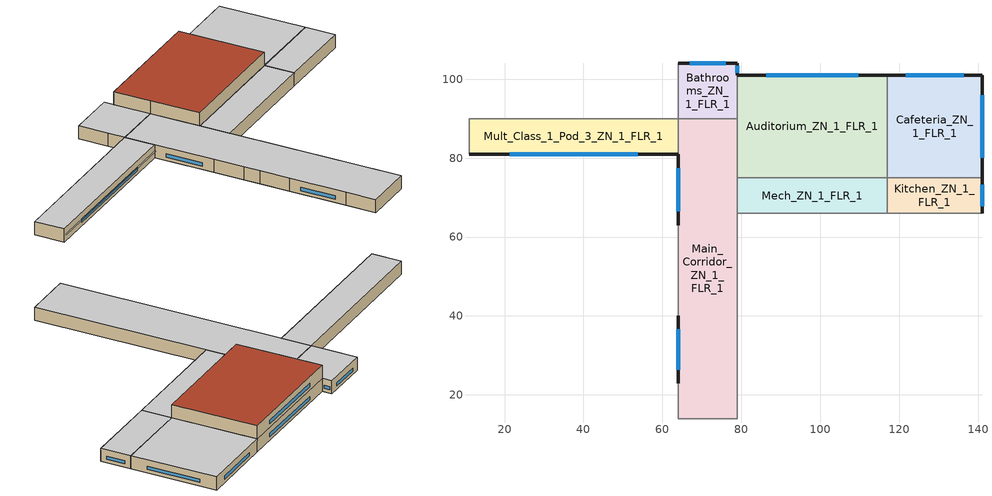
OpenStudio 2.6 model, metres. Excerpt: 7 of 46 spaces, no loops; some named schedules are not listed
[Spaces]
Kitchen_ZN_1_FLR_1
 floor ground: 141,75 141,66 117,66 117,75 z0
 wall outside (BTAP-Ext-Wall-Mass:U-0.315-:{ "cond"=>0.06}): 141,66 141,75 z0:4
 wall to Cafeteria_ZN_1_FLR_1: 141,75 117,75 z0:4
 wall to Aux_Gym_ZN_1_FLR_1: 117,66 141,66 z0:4
 wall to Mech_ZN_1_FLR_1: 117,75 117,66 z0:4
 window (BTAP-Ext-DaylightDiffuser:U=0.210 SHGC=0.600-:{ "cond"=>0.7}): 141,67.76 141,73.24 z1.07:2.06
 ceiling to LIBRARY_MEDIA_CENTER_ZN_1_FLR_2: 141,66 141,75 117,75 117,66 z4
Auditorium_ZN_1_FLR_1
 floor ground: 117,101 117,75 79,75 79,101 z0
 wall outside (BTAP-Ext-Wall-Mass:U-0.315-:{ "cond"=>0.06}): 117,101 79,101 z4:8; 117,101 79,101 z0:4
 wall to LIBRARY_MEDIA_CENTER_ZN_1_FLR_2: 117,75 117,101 z4:8
 wall to Main_Corridor_ZN_1_FLR_1: 79,90 79,75 z0:4
 wall to Cafeteria_ZN_1_FLR_1: 117,75 117,101 z0:4
 wall to Bathrooms_ZN_1_FLR_2: 79,101 79,90 z4:8
 wall to Bathrooms_ZN_1_FLR_1: 79,101 79,90 z0:4
 wall to Main_Corridor_ZN_1_FLR_2: 79,90 79,75 z4:8
 wall to Mech_ZN_1_FLR_2: 79,75 117,75 z4:8
 wall to Mech_ZN_1_FLR_1: 79,75 117,75 z0:4
 window (BTAP-Ext-DaylightDiffuser:U=0.210 SHGC=0.600-:{ "cond"=>0.7}): 109.62,101 86.38,101 z1.07:2.05; 109.62,101 86.38,101 z5.07:6.05
 roof outside (BTAP-Ext-Roof-Metal:U-0.193-:{ "cond"=>0.057}): 117,75 117,101 79,101 79,75 z8
Cafeteria_ZN_1_FLR_1
 floor ground: 141,101 141,75 117,75 117,101 z0
 wall outside (BTAP-Ext-Wall-Mass:U-0.315-:{ "cond"=>0.06}): 141,75 141,101 117,101 z0:4
 window (BTAP-Ext-DaylightDiffuser:U=0.210 SHGC=0.600-:{ "cond"=>0.7}): 141,80.05 141,95.95 / 136.33,101 121.67,101 z1.07:2.05
 ceiling to LIBRARY_MEDIA_CENTER_ZN_1_FLR_2: 141,75 141,101 117,101 117,75 z4
Main_Corridor_ZN_1_FLR_1
 floor ground: 79,90 79,14 64,14 64,90 z0
 wall outside (BTAP-Ext-Wall-Mass:U-0.315-:{ "cond"=>0.06}): 64,81 64,63 / 64,40 64,23 z0:4
 wall to Mult_Class_2_Pod_1_ZN_1_FLR_1: 64,23 64,14 z0:4
 wall to Mult_Class_2_Pod_2_ZN_1_FLR_1: 64,63 64,54 z0:4
 wall to Lobby_ZN_1_FLR_1: 64,14 79,14 z0:4
 wall to Mult_Class_1_Pod_3_ZN_1_FLR_1: 64,90 64,81 z0:4
 wall to Mech_ZN_1_FLR_1: 79,66 79,75 z0:4
 wall to Mult_Class_1_Pod_2_ZN_1_FLR_1: 64,49 64,40 z0:4
 wall to Gym_ZN_1_FLR_1: 79,14 79,66 z0:4
 wall to Corridor_Pod_2_ZN_1_FLR_1: 64,54 64,49 z0:4
 wall to Bathrooms_ZN_1_FLR_1: 79,90 64,90 z0:4
 window (BTAP-Ext-DaylightDiffuser:U=0.210 SHGC=0.600-:{ "cond"=>0.7}): 64,36.69 64,26.31 / 64,77.5 64,66.5 z1.07:2.06
 ceiling to Main_Corridor_ZN_1_FLR_2: 79,14 79,90 64,90 64,14 z4
Bathrooms_ZN_1_FLR_1
 floor ground: 79,104 79,90 64,90 64,104 z0
 wall outside (BTAP-Ext-Wall-Mass:U-0.315-:{ "cond"=>0.06}): 79,101 79,104 64,104 z0:4
 wall to Corridor_Pod_3_ZN_1_FLR_1: 64,95 64,90 z0:4
 wall to Mult_Class_2_Pod_3_ZN_1_FLR_1: 64,104 64,95 z0:4
 window (BTAP-Ext-DaylightDiffuser:U=0.210 SHGC=0.600-:{ "cond"=>0.7}): 79,101.6 79,103.4 z1.08:2.07; 76.08,104 66.92,104 z1.07:2.06
 ceiling to Bathrooms_ZN_1_FLR_2: 79,90 79,104 64,104 64,90 z4
Mult_Class_1_Pod_3_ZN_1_FLR_1
 floor ground: 64,90 64,81 11,81 11,90 z0
 wall outside (BTAP-Ext-Wall-Mass:U-0.315-:{ "cond"=>0.06}): 11,81 64,81 z0:4
 wall to Corridor_Pod_3_ZN_1_FLR_1: 64,90 11,90 z0:4
 wall to Corner_Class_1_Pod_3_ZN_1_FLR_1: 11,90 11,81 z0:4
 window (BTAP-Ext-DaylightDiffuser:U=0.210 SHGC=0.600-:{ "cond"=>0.7}): 21.29,81 53.71,81 z1.07:2.05
 ceiling to Mult_Class_1_Pod_3_ZN_1_FLR_2: 64,81 64,90 11,90 11,81 z4
Mech_ZN_1_FLR_1
 floor ground: 117,75 117,66 79,66 79,75 z0
 wall to Gym_ZN_1_FLR_1: 79,66 117,66 z0:4
 ceiling to Mech_ZN_1_FLR_2: 117,66 117,75 79,75 79,66 z4
shading: 63.97,81 11.03,81 11.03,80.44 63.97,80.44 z2.36
[Site]
Victoria Intl AP: Latitude {deg}=48.647; Longitude {deg}=-123.426; Time Zone {hr}=-8; Elevation {m}=19.5; Terrain=City
[Building]
SecondarySchool-CAN_BC_Victoria.Intl.AP.717990_CWEC2016.epw created: 2019-08-07 21:14:20 +0000: North Axis {deg}=0; Default Construction Set=BTAP-Mass at hdd = 2850.0; Standards Number of Stories=2; Standards Number of Above Ground Stories=2; Standards Building Type=NECB2017_SecondarySchool
[ClimateZones]
Climate Zone Institution Name 1=ASHRAE; Climate Zone Document Name 1=ANSI/ASHRAE Standard 169; Climate Zone Document Year 1=2006; Climate Zone Institution Name 2=CEC; Climate Zone Document Name 2=California Climate Zone Descriptions; Climate Zone Document Year 2=1995
[Site:WaterMainsTemperature]
Calculation Method=Correlation; Annual Average Outdoor Air Temperature {C}=10.0917; Maximum Difference In Monthly Average Outdoor Air Temperatures {deltaC}=12.6
[Site:GroundTemperature:BuildingSurface]
19.527, 19.502, 19.536, 19.598, 20.002, 21.64, 22.225, 22.375, 21.449, 20.121, 19.802, 19.633
[SizingPeriod:DesignDay] Barometric Pressure {Pa}=101091; Sky Clearness=0; Rain Indicator=0; Snow Indicator=0; Day of Month=21; Daylight Saving Time Indicator=0; Humidity Indicating Type=Wetbulb; Dry-Bulb Temperature Range Modifier Type=DefaultMultipliers
Name | Maximum Dry-Bulb Temperature {C} | Daily Dry-Bulb Temperature Range {deltaC} | Humidity Indicating Conditions at Maximum Dry-Bulb | Wind Speed {m/s} | Wind Direction {deg} | Month | Day Type | Solar Model Indicator | ASHRAE Taub | ASHRAE Taud
Victoria Intl AP Ann Clg .4% Condns DB=>MWB | 26.7 | 10.1 | 17.7 | 2.8 | 120 | 7 | SummerDesignDay | ASHRAETau | 0.349 | 2.532
Victoria Intl AP Ann Htg 99.6% Condns DB | -4 | 0 | -4 | 3.8 | 250 | 12 | WinterDesignDay | ASHRAEClearSky
[Material:NoMass] Roughness=Smooth; Thermal Absorptance=0.9; Solar Absorptance=0.7
Name | Thermal Resistance {m2-K/W} | Visible Absorptance
Typical Carpet Pad | 0.21648 | 0.8
Typical Insulation 1 | 4.14482 | 0.7
Typical Insulation 2 | 2.90366 | 0.7
Typical Insulation 3 | 5.18133 | 0.7
Typical Carpet Pad 2 | 1.25503 | 0.8
Typical Carpet Pad 3 | 1.69459 | 0.8
Typical Insulation 4 | 0.476173 | 0.7
Typical Insulation 5 | 0.47619 | 0.7
Typical Insulation 6 R-93.1 | 16.3957 | 0.7
Typical Insulation 6 R-99.97 | 17.6056 | 0.7
[Material]
Name | Roughness | Thickness {m} | Conductivity {W/m-K} | Density {kg/m3} | Specific Heat {J/kg-K} | Thermal Absorptance | Solar Absorptance | Visible Absorptance
100mm Normalweight concrete floor | MediumSmooth | 0.1016 | 2.31 | 2322 | 832
G01 13mm gypsum board | Smooth | 0.0127 | 0.16 | 800 | 1090 | 0.9 | 0.7 | 0.5
G05 25mm wood | MediumSmooth | 0.0254 | 0.15 | 608 | 1630 | 0.9 | 0.5 | 0.5
4 in. Normalweight Concrete Floor | MediumRough | 0.1016 | 2.31 | 2322 | 832 | 0.9 | 0.7 | 0.7
1IN Stucco; 1IN Stucco 1 | Smooth | 0.0253 | 0.6918 | 1858 | 837 | 0.9 | 0.7 | 0.92
8IN CONCRETE HW RefBldg; 8IN CONCRETE HW RefBldg 1 | Rough | 0.2032 | 1.311 | 2240 | 836.8 | 0.9 | 0.7 | 0.7
1/2IN Gypsum; 1/2IN Gypsum 1 | Smooth | 0.0127 | 0.16 | 784.9 | 830 | 0.9 | 0.4 | 0.4
Metal Roof Surface; F08 Metal surface; Metal Roof Surface 1 | Smooth | 0.0008 | 45.28 | 7824 | 500 | 0.9 | 0.7 | 0.7
6 in. Normalweight Concrete Floor | MediumRough | 0.1524 | 2.31 | 2322 | 832 | 0.9 | 0.7 | 0.7
[Construction]
BTAP-Int-Floor: 100mm Normalweight concrete floor, Typical Carpet Pad
BTAP-Int-Wall: G01 13mm gypsum board, G01 13mm gypsum board
BTAP-Int-Ceiling: Typical Carpet Pad, 100mm Normalweight concrete floor
BTAP-Ext-DaylightDiffuser: SimpleGlazing
BTAP-Int-Door: G05 25mm wood
BTAP-Ext-Floor-Mass:U-0.227: Typical Insulation 1, 4 in. Normalweight Concrete Floor, Typical Carpet Pad
BTAP-Ext-Wall-Mass:U-0.315: 1IN Stucco, 8IN CONCRETE HW RefBldg, Typical Insulation 2, 1/2IN Gypsum
BTAP-Ext-Roof-Metal:U-0.193: Metal Roof Surface, Typical Insulation 3
BTAP-Grnd-Floor-Mass:U-0.757: 6 in. Normalweight Concrete Floor, Typical Carpet Pad 2
BTAP-Grnd-Roof-Mass:U-0.568: 6 in. Normalweight Concrete Floor, Typical Carpet Pad 3
BTAP-Ext-Door:U-2.1: F08 Metal surface, Typical Insulation 4
BTAP-Ext-OverHeadDoor:U-2.1: Typical Insulation 5
BTAP-Ext-DaylightDiffuser:U=0.210 SHGC=0.600: SimpleGlazing:U=0.210 SHGC=0.600
BTAP-Ext-Wall-Mass:U-0.315-:{ "cond"=>0.06}: 1IN Stucco 1, 8IN CONCRETE HW RefBldg 1, Typical Insulation 6 R-93.1, 1/2IN Gypsum 1
BTAP-Ext-Roof-Metal:U-0.193-:{ "cond"=>0.057}: Metal Roof Surface 1, Typical Insulation 6 R-99.97
BTAP-Ext-DaylightDiffuser:U=0.210 SHGC=0.600-:{ "cond"=>0.7}: SimpleGlazing:U=0.210 SHGC=0.600 1 U-0.12
[DefaultConstructionSet]
BTAP-Mass at hdd = 2850.0: Default Exterior Surface Constructions=BTAP-Mass at hdd = 2850.0; Default Interior Surface Constructions=Default Surface Constructions 2; Default Ground Contact Surface Constructions=BTAP-Mass at hdd = 2850.0 1; Default Exterior SubSurface Constructions=BTAP-Mass at hdd = 2850.0; Default Interior SubSurface Constructions=Default Sub Surface Constructions 2; Interior Partition Construction=BTAP-Int-Door
[DefaultSurfaceConstructions]
Name | Floor Construction | Wall Construction | Roof Ceiling Construction
Default Surface Constructions 2 | BTAP-Int-Floor | BTAP-Int-Wall | BTAP-Int-Ceiling
BTAP-Mass at hdd = 2850.0 | BTAP-Ext-Floor-Mass:U-0.227 | BTAP-Ext-Wall-Mass:U-0.315 | BTAP-Ext-Roof-Metal:U-0.193
BTAP-Mass at hdd = 2850.0 1 | BTAP-Grnd-Floor-Mass:U-0.757 | BTAP-Grnd-Roof-Mass:U-0.568 | BTAP-Grnd-Roof-Mass:U-0.568
[DefaultSubSurfaceConstructions]
Name | Fixed Window Construction | Operable Window Construction | Door Construction | Glass Door Construction | Overhead Door Construction | Skylight Construction | Tubular Daylight Dome Construction | Tubular Daylight Diffuser Construction
Default Sub Surface Constructions 2 | BTAP-Ext-DaylightDiffuser | BTAP-Ext-DaylightDiffuser | BTAP-Int-Door
BTAP-Mass at hdd = 2850.0 | BTAP-Ext-DaylightDiffuser:U=0.210 SHGC=0.600 | BTAP-Ext-DaylightDiffuser:U=0.210 SHGC=0.600 | BTAP-Ext-Door:U-2.1 | BTAP-Ext-DaylightDiffuser:U=0.210 SHGC=0.600 | BTAP-Ext-OverHeadDoor:U-2.1 | BTAP-Ext-DaylightDiffuser:U=0.210 SHGC=0.600 | BTAP-Ext-DaylightDiffuser:U=0.210 SHGC=0.600 | BTAP-Ext-DaylightDiffuser:U=0.210 SHGC=0.600
[WindowMaterial:SimpleGlazingSystem] U-Factor {W/m2-K}=1; Solar Heat Gain Coefficient=0.6; Visible Transmittance=0.21
SimpleGlazing; SimpleGlazing:U=0.210 SHGC=0.600; SimpleGlazing:U=0.210 SHGC=0.600 1 U-0.12
[Space] Building Story=Building Story 1; Part of Total Floor Area=Yes
Name | Space Type | Thermal Zone
Kitchen_ZN_1_FLR_1 | Space Function Food preparation area | ALL_ST=Food preparation area_FL=Building Story 1_SCH=B
Auditorium_ZN_1_FLR_1 | Space Function Audience seating area permanent - auditorium | ALL_ST=Audience seating area permanent - auditorium_FL=Building Story 1_SCH=C
Cafeteria_ZN_1_FLR_1 | Space Function Conference/Meeting/Multi-purpose room | ALL_ST=Conference/Meeting/Multi-purpose room_FL=Building Story 1_SCH=C
Mult_Class_1_Pod_3_ZN_1_FLR_1 | Space Function Classroom/Lecture hall/Training room other | ALL_ST=Classroom/Lecture hall/Training room other_FL=Building Story 1_SCH=D 2
Mech_ZN_1_FLR_1 | Space Function Electrical/Mechanical room-sch-D | WILD_ST=Electrical/Mechanical room-sch-D_FL=Building Story 1_SCH=D
Main_Corridor_ZN_1_FLR_1 | Space Function Corridor/Transition area other-sch-D | WILD_ST=Corridor/Transition area other-sch-D_FL=Building Story 1_SCH=D
Bathrooms_ZN_1_FLR_1 | Space Function Washroom - other-sch-D | WET_ST=Washroom - other-sch-D_FL=Building Story 1_SCHD
[BuildingStory]
Building Story 1: Nominal Z Coordinate {m}=0
[SpaceType] Standards Building Type=Space Function
Name | Default Schedule Set | Design Specification Outdoor Air Object | Standards Space Type
Space Function Audience seating area permanent - auditorium | Space Function Audience seating area permanent - auditorium Schedule Set | Space Function Audience seating area permanent - auditorium Ventilation | Audience seating area permanent - auditorium
Space Function Washroom - other-sch-D | Space Function Washroom - other-sch-D Schedule Set | Space Function Washroom - other-sch-D Ventilation | Washroom - other-sch-D
Space Function Conference/Meeting/Multi-purpose room | Space Function Conference/Meeting/Multi-purpose room Schedule Set | Space Function Conference/Meeting/Multi-purpose room Ventilation | Conference/Meeting/Multi-purpose room
Space Function Classroom/Lecture hall/Training room other | Space Function Classroom/Lecture hall/Training room other Schedule Set | Space Function Classroom/Lecture hall/Training room other Ventilation | Classroom/Lecture hall/Training room other
Space Function Corridor/Transition area other-sch-D | Space Function Corridor/Transition area other-sch-D Schedule Set | Space Function Corridor/Transition area other-sch-D Ventilation | Corridor/Transition area other-sch-D
Space Function Food preparation area | Space Function Food preparation area Schedule Set | Space Function Food preparation area Ventilation | Food preparation area
Space Function Electrical/Mechanical room-sch-D | Space Function Electrical/Mechanical room-sch-D Schedule Set | Space Function Electrical/Mechanical room-sch-D Ventilation | Electrical/Mechanical room-sch-D
[People:Definition] Number of People Calculation Method=People/Area; Fraction Radiant=0.3
Name | People per Space Floor Area {person/m2}
Space Function Audience seating area permanent - auditorium People Definition; Space Function Conference/Meeting/Multi-purpose room People Definition | 0.200073
Space Function Classroom/Lecture hall/Training room other People Definition | 0.133382
Space Function Corridor/Transition area other-sch-D People Definition | 0.0100036
Space Function Electrical/Mechanical room-sch-D People Definition | 0.00500182
Space Function Food preparation area People Definition | 0.0500182
Space Function Washroom - other-sch-D People Definition | 0.0333454
[People] Work Efficiency Schedule=Work Efficiency Schedule; Clothing Insulation Schedule=Clothing Schedule; Air Velocity Schedule=Air Velocity Schedule; Multiplier=1
Name | People Definition | Space or SpaceType
Space Function Audience seating area permanent - auditorium People | Space Function Audience seating area permanent - auditorium People Definition | Space Function Audience seating area permanent - auditorium
Space Function Classroom/Lecture hall/Training room other People | Space Function Classroom/Lecture hall/Training room other People Definition | Space Function Classroom/Lecture hall/Training room other
Space Function Conference/Meeting/Multi-purpose room People | Space Function Conference/Meeting/Multi-purpose room People Definition | Space Function Conference/Meeting/Multi-purpose room
Space Function Corridor/Transition area other-sch-D People | Space Function Corridor/Transition area other-sch-D People Definition | Space Function Corridor/Transition area other-sch-D
Space Function Electrical/Mechanical room-sch-D People | Space Function Electrical/Mechanical room-sch-D People Definition | Space Function Electrical/Mechanical room-sch-D
Space Function Food preparation area People | Space Function Food preparation area People Definition | Space Function Food preparation area
Space Function Washroom - other-sch-D People | Space Function Washroom - other-sch-D People Definition | Space Function Washroom - other-sch-D
[Lights:Definition] Design Level Calculation Method=Watts/Area; Fraction Radiant=0.5; Fraction Visible=0.2
Name | Watts per Space Floor Area {W/m2}
Space Function Audience seating area permanent - auditorium Lights Definition-new - 85.0 percent reduction | 3.25
Space Function Washroom - other-sch-D Lights Definition-new - 85.0 percent reduction | 3.4
Space Function Classroom/Lecture hall/Training room other Lights Definition-new - 85.0 percent reduction | 3.8
Space Function Corridor/Transition area other-sch-D Lights Definition-new - 85.0 percent reduction | 2.2
Space Function Food preparation area Lights Definition-new - 85.0 percent reduction | 5.85
Space Function Electrical/Mechanical room-sch-D Lights Definition - 85.0 percent reduction | 2.33
Space Function Conference/Meeting/Multi-purpose room Lights Definition-new - 85.0 percent reduction | 5.25
[Lights] Fraction Replaceable=1
Name | Lights Definition | Space or SpaceType
Space Function Audience seating area permanent - auditorium Lights 85.0 percent reduction | Space Function Audience seating area permanent - auditorium Lights Definition-new - 85.0 percent reduction | Space Function Audience seating area permanent - auditorium
Space Function Classroom/Lecture hall/Training room other Lights 85.0 percent reduction | Space Function Classroom/Lecture hall/Training room other Lights Definition-new - 85.0 percent reduction | Space Function Classroom/Lecture hall/Training room other
Space Function Conference/Meeting/Multi-purpose room Lights 85.0 percent reduction | Space Function Conference/Meeting/Multi-purpose room Lights Definition-new - 85.0 percent reduction | Space Function Conference/Meeting/Multi-purpose room
Space Function Corridor/Transition area other-sch-D Lights 85.0 percent reduction | Space Function Corridor/Transition area other-sch-D Lights Definition-new - 85.0 percent reduction | Space Function Corridor/Transition area other-sch-D
Space Function Electrical/Mechanical room-sch-D Lights 85.0 percent reduction | Space Function Electrical/Mechanical room-sch-D Lights Definition - 85.0 percent reduction | Space Function Electrical/Mechanical room-sch-D
Space Function Food preparation area Lights 85.0 percent reduction | Space Function Food preparation area Lights Definition-new - 85.0 percent reduction | Space Function Food preparation area
Space Function Washroom - other-sch-D Lights 85.0 percent reduction | Space Function Washroom - other-sch-D Lights Definition-new - 85.0 percent reduction | Space Function Washroom - other-sch-D
[ElectricEquipment:Definition] Design Level Calculation Method=Watts/Area; Fraction Radiant=0.5
Name | Watts per Space Floor Area {W/m2}
Space Function Audience seating area permanent - auditorium Elec Equip Definition - 50.0 percent reduction | 1.25045
Space Function Washroom - other-sch-D Elec Equip Definition - 50.0 percent reduction; Space Function Electrical/Mechanical room-sch-D Elec Equip Definition - 50.0 percent reduction; Space Function Conference/Meeting/Multi-purpose room Elec Equip Definition - 50.0 percent reduction | 0.500182
Space Function Classroom/Lecture hall/Training room other Elec Equip Definition - 50.0 percent reduction | 2.50091
Space Function Food preparation area Elec Equip Definition - 50.0 percent reduction | 5.00182
[ElectricEquipment]
Name | Electric Equipment Definition | Space or SpaceType
Space Function Audience seating area permanent - auditorium Elec Equip 50.0 percent reduction | Space Function Audience seating area permanent - auditorium Elec Equip Definition - 50.0 percent reduction | Space Function Audience seating area permanent - auditorium
Space Function Classroom/Lecture hall/Training room other Elec Equip 50.0 percent reduction | Space Function Classroom/Lecture hall/Training room other Elec Equip Definition - 50.0 percent reduction | Space Function Classroom/Lecture hall/Training room other
Space Function Conference/Meeting/Multi-purpose room Elec Equip 50.0 percent reduction | Space Function Conference/Meeting/Multi-purpose room Elec Equip Definition - 50.0 percent reduction | Space Function Conference/Meeting/Multi-purpose room
Space Function Electrical/Mechanical room-sch-D Elec Equip 50.0 percent reduction | Space Function Electrical/Mechanical room-sch-D Elec Equip Definition - 50.0 percent reduction | Space Function Electrical/Mechanical room-sch-D
Space Function Food preparation area Elec Equip 50.0 percent reduction | Space Function Food preparation area Elec Equip Definition - 50.0 percent reduction | Space Function Food preparation area
Space Function Washroom - other-sch-D Elec Equip 50.0 percent reduction | Space Function Washroom - other-sch-D Elec Equip Definition - 50.0 percent reduction | Space Function Washroom - other-sch-D
[DesignSpecification:OutdoorAir] Outdoor Air Method=Sum; Outdoor Air Flow per Person {m3/s-person}=0; Outdoor Air Flow Rate {m3/s}=0; Outdoor Air Flow Air Changes per Hour {1/hr}=0
Name | Outdoor Air Flow per Floor Area {m3/s-m2}
Space Function Audience seating area permanent - auditorium Ventilation | 0.0041148
Space Function Classroom/Lecture hall/Training room other Ventilation | 0.00278384
Space Function Conference/Meeting/Multi-purpose room Ventilation | 0.0015748
Space Function Corridor/Transition area other-sch-D Ventilation; Space Function Electrical/Mechanical room-sch-D Ventilation; Space Function Washroom - other-sch-D Ventilation | 0.0003048
Space Function Food preparation area Ventilation | 0.0013716
[DefaultScheduleSet] People Activity Level Schedule=NECB-Activity; Infiltration Schedule=Always On
Name | Number of People Schedule | Lighting Schedule | Electric Equipment Schedule
Space Function Audience seating area permanent - auditorium Schedule Set | NECB-C-Occupancy | NECB-C-Lighting | NECB-C-Electric-Equipment
Space Function Classroom/Lecture hall/Training room other Schedule Set; Space Function Washroom - other-sch-D Schedule Set | NECB-D-Occupancy | NECB-D-Occupancy-NECB-D-Lighting-0.5-0.0-0.67-Light Ruleset | NECB-D-Electric-Equipment
Space Function Conference/Meeting/Multi-purpose room Schedule Set | NECB-C-Occupancy | NECB-C-Occupancy-NECB-C-Lighting-0.5-0.0-0.67-Light Ruleset | NECB-C-Electric-Equipment
Space Function Corridor/Transition area other-sch-D Schedule Set; Space Function Electrical/Mechanical room-sch-D Schedule Set | NECB-D-Occupancy | NECB-D-Lighting | NECB-D-Electric-Equipment
Space Function Food preparation area Schedule Set | NECB-B-Occupancy | NECB-B-Occupancy-NECB-B-Lighting-0.0-0.0-0.67-Light Ruleset | NECB-B-Electric-Equipment
[ThermostatSetpoint:DualSetpoint]
Name | Heating Setpoint Temperature Schedule | Cooling Setpoint Temperature Schedule
Space Function Washroom - other-sch-D Thermostat 5; Space Function Classroom/Lecture hall/Training room other Thermostat 54; Space Function Corridor/Transition area other-sch-D Thermostat 18; Space Function Electrical/Mechanical room-sch-D Thermostat 5 | NECB-D-Thermostat Setpoint-Heating | NECB-D-Thermostat Setpoint-Cooling
Space Function Audience seating area permanent - auditorium Thermostat 3; Space Function Conference/Meeting/Multi-purpose room Thermostat 3 | NECB-C-Thermostat Setpoint-Heating | NECB-C-Thermostat Setpoint-Cooling
Space Function Food preparation area Thermostat 3 | NECB-B-Thermostat Setpoint-Heating | NECB-B-Thermostat Setpoint-Cooling
[SpaceInfiltration:DesignFlowRate] Schedule=Always On Discrete; Design Flow Rate Calculation Method=Flow/ExteriorArea; Flow per Exterior Surface Area {m3/s-m2}=3.4544e-05; Constant Term Coefficient=0; Temperature Term Coefficient=0; Velocity Term Coefficient=0.224; Velocity Squared Term Coefficient=0
Name | Space or SpaceType
Auditorium_ZN_1_FLR_1 Infiltration | Auditorium_ZN_1_FLR_1
Bathrooms_ZN_1_FLR_1 Infiltration | Bathrooms_ZN_1_FLR_1
Cafeteria_ZN_1_FLR_1 Infiltration | Cafeteria_ZN_1_FLR_1
Kitchen_ZN_1_FLR_1 Infiltration | Kitchen_ZN_1_FLR_1
Main_Corridor_ZN_1_FLR_1 Infiltration | Main_Corridor_ZN_1_FLR_1
Mult_Class_1_Pod_3_ZN_1_FLR_1 Infiltration | Mult_Class_1_Pod_3_ZN_1_FLR_1
[ThermalZone] Use Ideal Air Loads=No
Name | Thermostat
WET_ST=Washroom - other-sch-D_FL=Building Story 1_SCHD | Space Function Washroom - other-sch-D Thermostat 5
ALL_ST=Classroom/Lecture hall/Training room other_FL=Building Story 1_SCH=D 2 | Space Function Classroom/Lecture hall/Training room other Thermostat 54
ALL_ST=Audience seating area permanent - auditorium_FL=Building Story 1_SCH=C | Space Function Audience seating area permanent - auditorium Thermostat 3
ALL_ST=Food preparation area_FL=Building Story 1_SCH=B | Space Function Food preparation area Thermostat 3
ALL_ST=Conference/Meeting/Multi-purpose room_FL=Building Story 1_SCH=C | Space Function Conference/Meeting/Multi-purpose room Thermostat 3
WILD_ST=Corridor/Transition area other-sch-D_FL=Building Story 1_SCH=D | Space Function Corridor/Transition area other-sch-D Thermostat 18
WILD_ST=Electrical/Mechanical room-sch-D_FL=Building Story 1_SCH=D | Space Function Electrical/Mechanical room-sch-D Thermostat 5
[Schedule:Ruleset]
Name | Default Day Schedule
NECB-C-Thermostat Setpoint-Heating | NECB-C-Thermostat Setpoint-Heating Default
NECB-D-Thermostat Setpoint-Heating | NECB-D-Thermostat Setpoint-Heating Default
NECB-D-Thermostat Setpoint-Cooling | NECB-D-Thermostat Setpoint-Cooling Default
[Schedule:Constant]
Always On Discrete: Value=1
